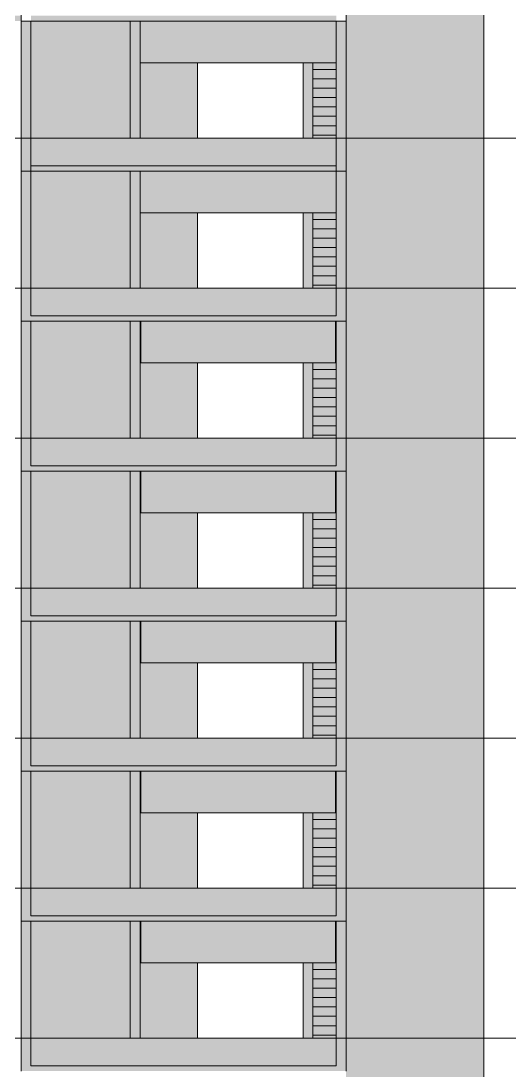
# Model space of a CAD drawing. Header units: centimetres. Extents: x -1897 to 22038, y -1268 to 84208.
# Drawn here: x 4177 to 5116, y 77946 to 79962 of the extents above; entities that cross this region are included whole.
import ezdxf

# ---------------------------------------------------------------- set-up
doc = ezdxf.new("R2010")
doc.units = ezdxf.units.CM
doc.linetypes.add('Centro', pattern=[3.175, 0.635, -0.47625, 1.5875, -0.47625])
for name, color, linetype, lineweight in [('A-FLOR', 7, 'Continuous', 18), ('A-FLOR-LEVL', 7, 'Continuous', 9), ('S-BEAM', 7, 'Continuous', 18), ('S-COLS', 7, 'Continuous', 18), ('S-STRS', 7, 'Continuous', 9)]:
    doc.layers.add(name, color=color, linetype=linetype, lineweight=lineweight)

msp = doc.modelspace()

# ---------------------------------------------------------------- hatches: boundary and pattern name
at = {"layer": 'A-FLOR', "true_color": 0xc0c0c0}
for points in [[(3631.99, 79962), (4177.27, 79962), (4176.77, 79972), (3272.27, 79972), (3272.27, 79962), (3590.32, 79962)], [(4782.27, 79962), (4782.27, 79972), (4196.27, 79972), (4196.27, 79962), (4758.71, 79962)], [(4386.77, 79674), (4782.27, 79674), (4782.27, 79684), (4196.27, 79684), (4196.27, 79674), (4383.14, 79674)], [(4196.27, 79386), (4782.27, 79386), (4782.27, 79396), (4196.27, 79396)], [(4758.71, 79098), (4782.27, 79098), (4782.27, 79108), (4196.27, 79108), (4196.27, 79098), (4515.77, 79098)], [(4781, 78810), (4782.27, 78810), (4782.27, 78820), (4196.27, 78820), (4196.27, 78810), (4758.71, 78810)], [(4196.27, 78522), (4782.27, 78522), (4782.27, 78532), (4196.27, 78532), (4196.27, 78528.59)], [(4515.76, 78234), (4782.27, 78234), (4782.27, 78244), (4196.27, 78244), (4196.27, 78234), (4407.04, 78234)], [(4515.76, 77946), (4782.27, 77946), (4782.27, 77956), (4196.27, 77956), (4196.27, 77946), (4407.04, 77946)]]:
    msp.add_hatch(color=9, dxfattribs=at).paths.add_polyline_path(points, flags=0)
at = {"layer": 'S-BEAM', "true_color": 0xc0c0c0}
for points in [[(4515.77, 79882), (4782.27, 79882), (4782.27, 79962), (4405.77, 79962), (4405.77, 79882), (4434.34, 79882)], [(4196.27, 79674), (4196.27, 79737), (4177.27, 79737), (4177.27, 79674)], [(4465.15, 79684), (4782.27, 79684), (4782.27, 79737), (4196.27, 79737), (4196.27, 79684), (4405.77, 79684)], [(4782.27, 79674), (4801.27, 79674), (4801.27, 79737), (4782.27, 79737), (4782.27, 79684)], [(4515.77, 79594), (4782.27, 79594), (4782.27, 79674), (4405.77, 79674), (4405.77, 79594), (4434.34, 79594)], [(4177.27, 79386), (4196.27, 79386), (4196.27, 79449), (4177.27, 79449), (4177.27, 79396)], [(4782.27, 79386), (4801.27, 79386), (4801.27, 79449), (4782.27, 79449), (4782.27, 79396)], [(4515.77, 79306), (4781, 79306), (4781, 79386), (4407.04, 79386), (4407.04, 79306), (4434.34, 79306)], [(4177.27, 79098), (4196.27, 79098), (4196.27, 79161), (4177.27, 79161), (4177.27, 79108)], [(4782.27, 79098), (4801.27, 79098), (4801.27, 79161), (4782.27, 79161), (4782.27, 79108)], [(4427.59, 79018), (4781, 79018), (4781, 79098), (4407.04, 79098), (4407.04, 79018)], [(4177.27, 78810), (4196.27, 78810), (4196.27, 78873), (4177.27, 78873), (4177.27, 78820)], [(4782.27, 78810), (4801.27, 78810), (4801.27, 78873), (4782.27, 78873), (4782.27, 78820)], [(4427.59, 78730), (4781, 78730), (4781, 78810), (4407.04, 78810), (4407.04, 78730)], [(4196.27, 78522), (4196.27, 78585), (4177.27, 78585), (4177.27, 78522)], [(4801.27, 78522), (4801.27, 78585), (4782.27, 78585), (4782.27, 78522)], [(4427.59, 78442), (4781, 78442), (4781, 78522), (4407.04, 78522), (4407.04, 78442)], [(4177.27, 78234), (4196.27, 78234), (4196.27, 78297), (4177.27, 78297), (4177.27, 78244)], [(4782.27, 78234), (4801.27, 78234), (4801.27, 78297), (4782.27, 78297), (4782.27, 78244)], [(4427.59, 78154), (4781, 78154), (4781, 78234), (4407.04, 78234), (4407.04, 78154)], [(4177.27, 77946), (4196.27, 77946), (4196.27, 78009), (4177.27, 78009), (4177.27, 77956)], [(4267.77, 77956), (4782.27, 77956), (4782.27, 78009), (4196.27, 78009), (4196.27, 77956)], [(4801.27, 77946), (4801.27, 78009), (4782.27, 78009), (4782.27, 77946)]]:
    msp.add_hatch(color=9, dxfattribs=at).paths.add_polyline_path(points, flags=0)
h = msp.add_hatch(color=9, dxfattribs=at)
h.paths.add_polyline_path([(4515.77, 79386), (4515.76, 79386), (4407.04, 79386)], flags=0)
h.paths.add_polyline_path([(4407.04, 79396), (4782.27, 79396), (4782.27, 79449), (4196.27, 79449), (4196.27, 79396), (4386.77, 79396)], flags=0)
h = msp.add_hatch(color=9, dxfattribs=at)
h.paths.add_polyline_path([(4515.77, 79098), (4515.76, 79098), (4407.04, 79098)], flags=0)
h.paths.add_polyline_path([(4407.04, 79108), (4782.27, 79108), (4782.27, 79161), (4196.27, 79161), (4196.27, 79108), (4386.77, 79108)], flags=0)
h = msp.add_hatch(color=9, dxfattribs=at)
h.paths.add_polyline_path([(4515.77, 78810), (4515.76, 78810), (4407.04, 78810)], flags=0)
h.paths.add_polyline_path([(4407.04, 78820), (4782.27, 78820), (4782.27, 78873), (4196.27, 78873), (4196.27, 78820), (4386.77, 78820)], flags=0)
h = msp.add_hatch(color=9, dxfattribs=at)
h.paths.add_polyline_path([(4515.77, 78522), (4515.76, 78522), (4407.04, 78522)], flags=0)
h.paths.add_polyline_path([(4407.04, 78532), (4782.27, 78532), (4782.27, 78585), (4196.27, 78585), (4196.27, 78532), (4386.77, 78532)], flags=0)
h = msp.add_hatch(color=9, dxfattribs=at)
h.paths.add_polyline_path([(4515.77, 78234), (4515.76, 78234), (4407.04, 78234)], flags=0)
h.paths.add_polyline_path([(4407.04, 78244), (4782.27, 78244), (4782.27, 78297), (4196.27, 78297), (4196.27, 78244), (4386.77, 78244)], flags=0)
at = {"layer": 'S-COLS', "true_color": 0xc0c0c0}
for points in [[(4801.27, 79737), (5065.77, 79737), (5065.77, 80025), (4801.27, 80025), (4801.27, 79849.98)], [(4196.27, 79737), (4196.27, 79962), (4177.27, 79961.68), (4177.27, 79737)], [(4405.77, 79737), (4405.77, 79962), (4386.77, 79962), (4386.77, 79737)], [(4801.27, 79737), (4801.27, 79962), (4782.27, 79962), (4782.27, 79737)], [(4405.77, 79737), (4515.77, 79737), (4515.77, 79882), (4405.77, 79882), (4405.77, 79849.98)], [(4737.77, 79737), (4737.77, 79882), (4718.77, 79882), (4718.77, 79737)], [(4737.77, 79869), (4782.27, 79869), (4782.27, 79882), (4737.77, 79882)], [(4946.49, 79449), (5065.77, 79449), (5065.77, 79737), (4801.27, 79737), (4801.27, 79449)], [(4196.25, 79449), (4196.27, 79449), (4196.27, 79674), (4177.27, 79673.68), (4177.27, 79449)], [(4405.77, 79449), (4405.77, 79674), (4386.77, 79674), (4386.77, 79449)], [(4801.27, 79449), (4801.27, 79674), (4782.27, 79674), (4782.27, 79449)], [(4405.77, 79449), (4515.77, 79449), (4515.77, 79594), (4405.77, 79594), (4405.77, 79472.44)], [(4718.77, 79449), (4737.77, 79449), (4737.77, 79594), (4718.77, 79594), (4718.77, 79472.44)], [(4737.77, 79581), (4782.27, 79581), (4782.27, 79594), (4737.77, 79594)], [(4801.27, 79161), (5065.77, 79161), (5065.77, 79449), (4801.27, 79449), (4801.27, 79283.67)], [(4196.27, 79161), (4196.27, 79386), (4177.27, 79385.68), (4177.27, 79161)], [(4386.77, 79161), (4405.77, 79161), (4405.77, 79386), (4386.77, 79386), (4386.77, 79259.25)], [(4405.77, 79161), (4515.77, 79161), (4515.77, 79306), (4407.04, 79306), (4407.04, 79386), (4405.77, 79386), (4405.77, 79277.92)], [(4758.71, 79293), (4782.27, 79293), (4782.27, 79386), (4781, 79386), (4781, 79306), (4737.77, 79306), (4737.77, 79293)], [(4782.27, 79161), (4801.27, 79161), (4801.27, 79386), (4782.27, 79386), (4782.27, 79283.67)], [(4737.77, 79161), (4737.77, 79306), (4718.77, 79306), (4718.77, 79161)], [(4801.27, 78873), (5065.77, 78873), (5065.77, 79161), (4801.27, 79161), (4801.27, 78906.13)], [(4177.27, 78873), (4196.27, 78873), (4196.27, 79098), (4177.27, 79098), (4177.27, 78906.13)], [(4405.77, 78873), (4405.77, 79098), (4386.77, 79098), (4386.77, 78873)], [(4407.04, 78873), (4515.77, 78873), (4515.77, 79018), (4407.04, 79018), (4407.04, 79098), (4405.77, 79098), (4405.77, 78873)], [(4737.77, 79005), (4782.27, 79005), (4782.27, 79098), (4781, 79098), (4781, 79018), (4737.77, 79018)], [(4782.27, 78873), (4801.27, 78873), (4801.27, 79098), (4782.27, 79098), (4782.27, 78906.13)], [(4718.77, 78873), (4737.77, 78873), (4737.77, 79018), (4718.77, 79018), (4718.77, 78906.13)], [(4801.27, 78585), (5065.77, 78585), (5065.77, 78873), (4801.27, 78873), (4801.27, 78717.36)], [(4177.27, 78585), (4196.27, 78585), (4196.27, 78810), (4177.27, 78809.68), (4177.27, 78717.36)], [(4386.77, 78585), (4405.77, 78585), (4405.77, 78810), (4386.77, 78810), (4386.77, 78683.25)], [(4405.77, 78585), (4515.77, 78585), (4515.77, 78730), (4407.04, 78730), (4407.04, 78810), (4405.77, 78810), (4405.77, 78701.92)], [(4758.71, 78717), (4782.27, 78717.36), (4782.27, 78810), (4781, 78810), (4781, 78730), (4737.77, 78730), (4737.77, 78717)], [(4782.27, 78585), (4801.27, 78585), (4801.27, 78810), (4782.27, 78810), (4782.27, 78717.36)], [(4718.77, 78585), (4737.77, 78585), (4737.77, 78730), (4718.77, 78730), (4718.77, 78717.36)], [(4946.49, 78297), (5065.77, 78297), (5065.77, 78585), (4801.27, 78585), (4801.27, 78297)], [(4177.27, 78297), (4196.27, 78297), (4196.27, 78522), (4177.27, 78521.68), (4177.27, 78339.82)], [(4405.77, 78297), (4405.77, 78522), (4386.77, 78522), (4386.77, 78297)], [(4405.77, 78297), (4515.77, 78297), (4515.77, 78442), (4407.04, 78442), (4407.04, 78522), (4405.77, 78522), (4405.77, 78339.82)], [(4782.27, 78429), (4782.27, 78522), (4781, 78522), (4781, 78442), (4737.77, 78442), (4737.77, 78429), (4781, 78429)], [(4782.27, 78297), (4801.27, 78297), (4801.27, 78522), (4782.27, 78522), (4782.27, 78339.82)], [(4718.77, 78297), (4737.77, 78297), (4737.77, 78442), (4718.77, 78442), (4718.77, 78339.82)], [(4801.27, 78009), (5065.77, 78009), (5065.77, 78297), (4801.27, 78297), (4801.27, 78151.05)], [(4177.27, 78009), (4196.27, 78009), (4196.27, 78234), (4177.27, 78233.68), (4177.27, 78151.05)], [(4386.77, 78009), (4405.77, 78009), (4405.77, 78234), (4386.77, 78234), (4386.77, 78107.25)], [(4405.77, 78009), (4515.77, 78009), (4515.77, 78154), (4407.04, 78154), (4407.04, 78234), (4405.77, 78234), (4405.77, 78125.92)], [(4758.71, 78141), (4782.27, 78141), (4782.27, 78234), (4781, 78234), (4781, 78154), (4737.77, 78154), (4737.77, 78141)], [(4782.27, 78009), (4801.27, 78009), (4801.27, 78234), (4782.27, 78234), (4782.27, 78151.05)], [(4718.77, 78009), (4737.77, 78009), (4737.77, 78154), (4718.77, 78154), (4718.77, 78151.05)], [(4801.27, 77721), (5065.77, 77721), (5065.77, 78009), (4801.27, 78009), (4801.27, 77773.51)]]:
    msp.add_hatch(color=9, dxfattribs=at).paths.add_polyline_path(points, flags=0)
h = msp.add_hatch(color=9, dxfattribs=at)
h.paths.add_polyline_path([(4383.14, 79737), (4386.77, 79737), (4386.77, 79962), (4196.27, 79962), (4196.27, 79737), (4267.77, 79737)], flags=0)
h.paths.add_polyline_path([(4176.77, 79737), (4177.27, 79737.37), (4176.77, 79738.76)], flags=0)
h = msp.add_hatch(color=9, dxfattribs=at)
h.paths.add_polyline_path([(4196.27, 79449), (4386.77, 79449), (4386.77, 79674), (4196.27, 79674), (4196.27, 79661.21)], flags=0)
h.paths.add_polyline_path([(4176.77, 79449), (4177.27, 79449.37), (4176.77, 79450.76)], flags=0)
h = msp.add_hatch(color=9, dxfattribs=at)
h.paths.add_polyline_path([(4176.77, 79161), (4177.27, 79161.37), (4176.77, 79283.67)], flags=0)
h.paths.add_polyline_path([(4383.14, 79161), (4386.77, 79161), (4386.77, 79386), (4196.27, 79386), (4196.27, 79161), (4267.77, 79161)], flags=0)
h.paths.add_polyline_path([(4176.77, 79396), (4177.27, 79396), (4176.77, 79435)], flags=0)
h = msp.add_hatch(color=9, dxfattribs=at)
h.paths.add_polyline_path([(4196.27, 78873), (4386.77, 78873), (4386.77, 79098), (4196.27, 79098), (4196.27, 78906.13)], flags=0)
h.paths.add_polyline_path([(4176.77, 79108), (4177.27, 79108), (4176.77, 79147)], flags=0)
h = msp.add_hatch(color=9, dxfattribs=at)
h.paths.add_polyline_path([(4196.27, 78585), (4386.77, 78585), (4386.77, 78810), (4196.27, 78810), (4196.27, 78717.36)], flags=0)
h.paths.add_polyline_path([(4176.77, 78820), (4177.27, 78820), (4176.77, 78859)], flags=0)
h = msp.add_hatch(color=9, dxfattribs=at)
h.paths.add_polyline_path([(4176.77, 78297), (4177.27, 78297.37), (4176.77, 78339.82)], flags=0)
h.paths.add_polyline_path([(4383.14, 78297), (4386.77, 78297), (4386.77, 78522), (4196.27, 78522), (4196.27, 78297), (4267.77, 78297)], flags=0)
h = msp.add_hatch(color=9, dxfattribs=at)
h.paths.add_polyline_path([(4383.14, 78009), (4386.77, 78009), (4386.77, 78234), (4196.27, 78234), (4196.27, 78009), (4267.77, 78009)], flags=0)
h.paths.add_polyline_path([(4176.77, 78009), (4177.27, 78009.37), (4176.77, 78151.05)], flags=0)
at = {"layer": 'S-STRS', "true_color": 0xc0c0c0}
for points in [[(4737.77, 79851), (4782.27, 79851), (4782.27, 79869), (4737.77, 79869), (4737.77, 79857)], [(4782.27, 79833), (4782.27, 79851), (4737.77, 79851), (4737.77, 79833), (4758.71, 79833)], [(4758.71, 79815), (4782.27, 79815), (4782.27, 79833), (4737.77, 79833), (4737.77, 79815)], [(4758.71, 79797), (4782.27, 79797), (4782.27, 79815), (4737.77, 79815), (4737.77, 79797)], [(4758.71, 79779), (4782.27, 79779), (4782.27, 79797), (4737.77, 79797), (4737.77, 79779)], [(4758.71, 79761), (4782.27, 79761), (4782.27, 79779), (4737.77, 79779), (4737.77, 79761)], [(4758.71, 79743), (4782.27, 79743), (4782.27, 79761), (4737.77, 79761), (4737.77, 79743)], [(4737.77, 79737), (4782.27, 79737), (4782.27, 79743), (4737.77, 79743)], [(4782.27, 79563), (4782.27, 79581), (4737.77, 79581), (4737.77, 79563), (4758.71, 79563)], [(4758.71, 79545), (4782.27, 79545), (4782.27, 79563), (4737.77, 79563), (4737.77, 79545)], [(4758.71, 79527), (4782.27, 79527), (4782.27, 79545), (4737.77, 79545), (4737.77, 79527)], [(4758.71, 79509), (4782.27, 79509), (4782.27, 79527), (4737.77, 79527), (4737.77, 79509)], [(4758.71, 79491), (4782.27, 79491), (4782.27, 79509), (4737.77, 79509), (4737.77, 79491)], [(4737.77, 79473), (4782.27, 79473), (4782.27, 79491), (4737.77, 79491)], [(4781, 79455), (4782.27, 79455), (4782.27, 79473), (4737.77, 79472.44), (4737.77, 79455), (4758.71, 79455)], [(4758.71, 79449), (4782.27, 79449), (4782.27, 79455), (4737.77, 79455), (4737.77, 79449)], [(4737.77, 79275), (4782.27, 79275), (4782.27, 79293), (4737.77, 79293), (4737.77, 79281)], [(4782.27, 79257), (4782.27, 79275), (4737.77, 79275), (4737.77, 79257), (4781, 79257)], [(4782.27, 79239), (4782.27, 79257), (4737.77, 79257), (4737.77, 79239), (4781, 79239)], [(4782.27, 79221), (4782.27, 79239), (4737.77, 79239), (4737.77, 79221), (4781, 79221)], [(4782.27, 79203), (4782.27, 79221), (4737.77, 79221), (4737.77, 79203), (4781, 79203)], [(4782.27, 79185), (4782.27, 79203), (4737.77, 79203), (4737.77, 79185), (4781, 79185)], [(4782.27, 79167), (4782.27, 79185), (4737.77, 79185), (4737.77, 79167), (4781, 79167)], [(4758.71, 79161), (4782.27, 79161), (4782.27, 79167), (4737.77, 79167), (4737.77, 79161)], [(4758.71, 78987), (4782.27, 78987), (4782.27, 79005), (4737.77, 79005), (4737.77, 78987)], [(4782.27, 78969), (4782.27, 78987), (4737.77, 78987), (4737.77, 78969), (4781, 78969)], [(4782.27, 78951), (4782.27, 78969), (4737.77, 78969), (4737.77, 78951), (4781, 78951)], [(4782.27, 78933), (4782.27, 78951), (4737.77, 78951), (4737.77, 78933), (4781, 78933)], [(4782.27, 78915), (4782.27, 78933), (4737.77, 78933), (4737.77, 78915), (4781, 78915)], [(4758.71, 78897), (4782.27, 78897), (4782.27, 78915), (4737.77, 78915), (4737.77, 78897)], [(4758.71, 78879), (4782.27, 78879), (4782.27, 78897), (4737.77, 78897), (4737.77, 78879)], [(4758.71, 78873), (4782.27, 78873), (4782.27, 78879), (4737.77, 78879), (4737.77, 78873)], [(4782.27, 78699), (4782.27, 78717), (4737.77, 78717), (4737.77, 78699), (4758.71, 78699)], [(4758.71, 78681), (4782.27, 78681), (4782.27, 78699), (4737.77, 78699), (4737.77, 78681)], [(4758.71, 78663), (4782.27, 78663), (4782.27, 78681), (4737.77, 78681), (4737.77, 78663)], [(4758.71, 78645), (4782.27, 78645), (4782.27, 78663), (4737.77, 78663), (4737.77, 78645)], [(4758.71, 78627), (4782.27, 78627), (4782.27, 78645), (4737.77, 78645), (4737.77, 78627)], [(4758.71, 78609), (4782.27, 78609), (4782.27, 78627), (4737.77, 78627), (4737.77, 78609)], [(4758.71, 78591), (4782.27, 78591), (4782.27, 78609), (4737.77, 78609), (4737.77, 78591)], [(4758.71, 78585), (4782.27, 78585), (4782.27, 78591), (4737.77, 78591), (4737.77, 78585)], [(4758.71, 78411), (4782.27, 78411), (4782.27, 78429), (4737.77, 78429), (4737.77, 78411)], [(4782.27, 78393), (4782.27, 78411), (4737.77, 78411), (4737.77, 78393), (4781, 78393)], [(4782.27, 78375), (4782.27, 78393), (4737.77, 78393), (4737.77, 78375), (4781, 78375)], [(4782.27, 78357), (4782.27, 78375), (4737.77, 78375), (4737.77, 78357), (4781, 78357)], [(4781, 78339), (4782.27, 78339), (4782.27, 78357), (4737.77, 78357), (4737.77, 78339), (4758.71, 78339)], [(4782.27, 78321), (4782.27, 78339), (4737.77, 78339), (4737.77, 78321), (4781, 78321)], [(4782.27, 78303), (4782.27, 78321), (4737.77, 78321), (4737.77, 78303), (4781, 78303)], [(4758.71, 78297), (4782.27, 78297), (4782.27, 78303), (4737.77, 78303), (4737.77, 78297)], [(4782.27, 78123), (4782.27, 78141), (4737.77, 78141), (4737.77, 78123), (4758.71, 78123)], [(4758.71, 78105), (4782.27, 78105), (4782.27, 78123), (4737.77, 78123), (4737.77, 78105)], [(4758.71, 78087), (4782.27, 78087), (4782.27, 78105), (4737.77, 78105), (4737.77, 78087)], [(4758.71, 78069), (4782.27, 78069), (4782.27, 78087), (4737.77, 78087), (4737.77, 78069)], [(4758.71, 78051), (4782.27, 78051), (4782.27, 78069), (4737.77, 78069), (4737.77, 78051)], [(4758.71, 78033), (4782.27, 78033), (4782.27, 78051), (4737.77, 78051), (4737.77, 78033)], [(4758.71, 78015), (4782.27, 78015), (4782.27, 78033), (4737.77, 78033), (4737.77, 78015)], [(4758.71, 78009), (4782.27, 78009), (4782.27, 78015), (4737.77, 78015), (4737.77, 78009)]]:
    msp.add_hatch(color=9, dxfattribs=at).paths.add_polyline_path(points, flags=0)

# ---------------------------------------------------------------- linework, layer by layer
at = {"layer": 'A-FLOR', "lineweight": 9}
for p, q in [((4782.27, 79962), (4196.27, 79962)), ((4196.27, 79684), (4782.27, 79684)), ((4196.27, 79684), (4196.27, 79674)), ((4782.27, 79674), (4196.27, 79674)), ((4782.27, 79684), (4782.27, 79674)), ((4196.27, 79396), (4782.27, 79396)), ((4782.27, 79386), (4196.27, 79386)), ((4196.27, 79108), (4782.27, 79108)), ((4782.27, 79098), (4196.27, 79098)), ((4196.27, 78820), (4782.27, 78820)), ((4782.27, 78810), (4196.27, 78810)), ((4196.27, 78532), (4782.27, 78532)), ((4782.27, 78522), (4196.27, 78522)), ((4196.27, 78244), (4782.27, 78244)), ((4782.27, 78234), (4196.27, 78234)), ((4196.27, 77956), (4782.27, 77956))]:
    msp.add_line(p, q, dxfattribs=at)
at = {"layer": 'A-FLOR-LEVL', "linetype": 'Centro'}
for p, q in [((2868.02, 79737), (6666.61, 79737)), ((2868.02, 79449), (6666.61, 79449)), ((2868.02, 79161), (6666.61, 79161)), ((2868.02, 78873), (6666.61, 78873)), ((2868.02, 78585), (6666.61, 78585)), ((2868.02, 78297), (6666.61, 78297)), ((2868.02, 78009), (6666.61, 78009))]:
    msp.add_line(p, q, dxfattribs=at)
at = {"layer": 'S-BEAM', "lineweight": 9}
for p, q in [((4177.27, 80025), (4177.27, 79962)), ((4801.27, 79962), (4801.27, 80025)), ((4177.27, 79962), (4196.27, 79962)), ((4782.27, 79962), (4801.27, 79962)), ((4405.77, 79882), (4782.27, 79882)), ((4196.27, 79737), (4177.27, 79737)), ((4177.27, 79737), (4177.27, 79674)), ((4196.27, 79684), (4196.27, 79737)), ((4196.27, 79737), (4782.27, 79737)), ((4801.27, 79737), (4782.27, 79737)), ((4782.27, 79737), (4782.27, 79684)), ((4801.27, 79674), (4801.27, 79737)), ((4177.27, 79674), (4196.27, 79674)), ((4196.27, 79674), (4196.27, 79684)), ((4782.27, 79684), (4782.27, 79674)), ((4782.27, 79674), (4801.27, 79674)), ((4405.77, 79594), (4782.27, 79594)), ((4196.27, 79449), (4177.27, 79449)), ((4177.27, 79449), (4177.27, 79386)), ((4196.27, 79396), (4196.27, 79449)), ((4196.27, 79449), (4782.27, 79449)), ((4801.27, 79449), (4782.27, 79449)), ((4782.27, 79449), (4782.27, 79396)), ((4801.27, 79386), (4801.27, 79449)), ((4177.27, 79386), (4196.27, 79386)), ((4407.04, 79306), (4407.04, 79386)), ((4781, 79386), (4781, 79306)), ((4782.27, 79386), (4801.27, 79386)), ((4407.04, 79306), (4781, 79306)), ((4196.27, 79161), (4177.27, 79161)), ((4177.27, 79161), (4177.27, 79098)), ((4196.27, 79108), (4196.27, 79161)), ((4196.27, 79161), (4782.27, 79161)), ((4801.27, 79161), (4782.27, 79161)), ((4782.27, 79161), (4782.27, 79108)), ((4801.27, 79098), (4801.27, 79161)), ((4177.27, 79098), (4196.27, 79098)), ((4407.04, 79018), (4407.04, 79098)), ((4781, 79098), (4781, 79018)), ((4782.27, 79098), (4801.27, 79098)), ((4407.04, 79018), (4781, 79018)), ((4196.27, 78873), (4177.27, 78873)), ((4177.27, 78873), (4177.27, 78810)), ((4196.27, 78820), (4196.27, 78873)), ((4196.27, 78873), (4782.27, 78873)), ((4801.27, 78873), (4782.27, 78873)), ((4782.27, 78873), (4782.27, 78820)), ((4801.27, 78810), (4801.27, 78873)), ((4177.27, 78810), (4196.27, 78810)), ((4407.04, 78730), (4407.04, 78810)), ((4781, 78810), (4781, 78730)), ((4782.27, 78810), (4801.27, 78810)), ((4407.04, 78730), (4781, 78730)), ((4196.27, 78585), (4177.27, 78585)), ((4177.27, 78585), (4177.27, 78522)), ((4196.27, 78532), (4196.27, 78585)), ((4196.27, 78585), (4782.27, 78585)), ((4801.27, 78585), (4782.27, 78585)), ((4782.27, 78585), (4782.27, 78532)), ((4801.27, 78522), (4801.27, 78585)), ((4177.27, 78522), (4196.27, 78522)), ((4407.04, 78442), (4407.04, 78522)), ((4781, 78522), (4781, 78442)), ((4782.27, 78522), (4801.27, 78522)), ((4407.04, 78442), (4781, 78442)), ((4196.27, 78297), (4177.27, 78297)), ((4177.27, 78297), (4177.27, 78234)), ((4196.27, 78244), (4196.27, 78297)), ((4196.27, 78297), (4782.27, 78297)), ((4801.27, 78297), (4782.27, 78297)), ((4782.27, 78297), (4782.27, 78244)), ((4801.27, 78234), (4801.27, 78297)), ((4177.27, 78234), (4196.27, 78234)), ((4407.04, 78154), (4407.04, 78234)), ((4781, 78234), (4781, 78154)), ((4782.27, 78234), (4801.27, 78234)), ((4407.04, 78154), (4781, 78154)), ((4196.27, 78009), (4177.27, 78009)), ((4177.27, 78009), (4177.27, 77946)), ((4196.27, 77956), (4196.27, 78009)), ((4196.27, 78009), (4782.27, 78009)), ((4801.27, 78009), (4782.27, 78009)), ((4782.27, 78009), (4782.27, 77956)), ((4801.27, 77946), (4801.27, 78009))]:
    msp.add_line(p, q, dxfattribs=at)
at = {"layer": 'S-COLS', "lineweight": 9}
for p, q in [((5065.77, 80025), (5065.77, 79737)), ((4177.27, 79962), (4177.27, 79737)), ((4196.27, 79962), (4196.27, 79737)), ((4386.77, 79962), (4386.77, 79737)), ((4405.77, 79962), (4405.77, 79737)), ((4782.27, 79962), (4782.27, 79737)), ((4801.27, 79737), (4801.27, 79962)), ((4515.77, 79882), (4515.77, 79737)), ((4718.77, 79882), (4718.77, 79737)), ((4737.77, 79882), (4737.77, 79797)), ((5065.77, 79737), (4801.27, 79737)), ((5065.77, 79737), (4801.27, 79737)), ((5065.77, 79737), (5065.77, 79449)), ((4177.27, 79674), (4177.27, 79449)), ((4196.27, 79674), (4196.27, 79449)), ((4386.77, 79674), (4386.77, 79449)), ((4405.77, 79674), (4405.77, 79449)), ((4782.27, 79674), (4782.27, 79449)), ((4801.27, 79449), (4801.27, 79674)), ((4515.77, 79594), (4515.77, 79449)), ((4718.77, 79594), (4718.77, 79449)), ((4737.77, 79594), (4737.77, 79509)), ((5065.77, 79449), (4801.27, 79449)), ((5065.77, 79449), (4801.27, 79449)), ((5065.77, 79449), (5065.77, 79161)), ((4177.27, 79386), (4177.27, 79161)), ((4196.27, 79386), (4196.27, 79161)), ((4386.77, 79386), (4386.77, 79161)), ((4405.77, 79386), (4405.77, 79161)), ((4782.27, 79386), (4782.27, 79161)), ((4801.27, 79161), (4801.27, 79386)), ((4515.77, 79306), (4515.77, 79161)), ((4718.77, 79306), (4718.77, 79161)), ((4737.77, 79306), (4737.77, 79221)), ((5065.77, 79161), (4801.27, 79161)), ((5065.77, 79161), (4801.27, 79161)), ((5065.77, 79161), (5065.77, 78873)), ((4177.27, 79098), (4177.27, 78873)), ((4196.27, 79098), (4196.27, 78873)), ((4386.77, 79098), (4386.77, 78873)), ((4405.77, 79098), (4405.77, 78873)), ((4782.27, 79098), (4782.27, 78873)), ((4801.27, 78873), (4801.27, 79098)), ((4515.77, 79018), (4515.77, 78873)), ((4718.77, 79018), (4718.77, 78873)), ((4737.77, 79018), (4737.77, 78933)), ((5065.77, 78873), (4801.27, 78873)), ((5065.77, 78873), (4801.27, 78873)), ((5065.77, 78873), (5065.77, 78585)), ((4177.27, 78810), (4177.27, 78585)), ((4196.27, 78810), (4196.27, 78585)), ((4386.77, 78810), (4386.77, 78585)), ((4405.77, 78810), (4405.77, 78585)), ((4782.27, 78810), (4782.27, 78585)), ((4801.27, 78585), (4801.27, 78810)), ((4515.77, 78730), (4515.77, 78585)), ((4718.77, 78730), (4718.77, 78585)), ((4737.77, 78730), (4737.77, 78645)), ((5065.77, 78585), (4801.27, 78585)), ((5065.77, 78585), (4801.27, 78585)), ((5065.77, 78585), (5065.77, 78297)), ((4177.27, 78522), (4177.27, 78297)), ((4196.27, 78522), (4196.27, 78297)), ((4386.77, 78522), (4386.77, 78297)), ((4405.77, 78522), (4405.77, 78297)), ((4782.27, 78522), (4782.27, 78297)), ((4801.27, 78297), (4801.27, 78522)), ((4515.77, 78442), (4515.77, 78297)), ((4718.77, 78442), (4718.77, 78297)), ((4737.77, 78442), (4737.77, 78357)), ((5065.77, 78297), (4801.27, 78297)), ((5065.77, 78297), (4801.27, 78297)), ((5065.77, 78297), (5065.77, 78009)), ((4177.27, 78234), (4177.27, 78009)), ((4196.27, 78234), (4196.27, 78009)), ((4386.77, 78234), (4386.77, 78009)), ((4405.77, 78234), (4405.77, 78009)), ((4782.27, 78234), (4782.27, 78009)), ((4801.27, 78009), (4801.27, 78234)), ((4515.77, 78154), (4515.77, 78009)), ((4718.77, 78154), (4718.77, 78009)), ((4737.77, 78154), (4737.77, 78069)), ((5065.77, 78009), (4801.27, 78009)), ((5065.77, 78009), (4801.27, 78009)), ((5065.77, 78009), (5065.77, 77721))]:
    msp.add_line(p, q, dxfattribs=at)
at = {"layer": 'S-STRS'}
for p, q in [((4737.77, 79869), (4782.27, 79869)), ((4737.77, 79851), (4782.27, 79851)), ((4737.77, 79833), (4782.27, 79833)), ((4737.77, 79815), (4782.27, 79815)), ((4737.77, 79797), (4782.27, 79797)), ((4737.77, 79779), (4737.77, 79797)), ((4737.77, 79779), (4782.27, 79779)), ((4737.77, 79761), (4737.77, 79779)), ((4737.77, 79761), (4782.27, 79761)), ((4737.77, 79743), (4737.77, 79761)), ((4737.77, 79743), (4782.27, 79743)), ((4737.77, 79737), (4737.77, 79743)), ((4737.77, 79581), (4782.27, 79581)), ((4737.77, 79563), (4782.27, 79563)), ((4737.77, 79545), (4782.27, 79545)), ((4737.77, 79527), (4782.27, 79527)), ((4737.77, 79509), (4782.27, 79509)), ((4737.77, 79491), (4737.77, 79509)), ((4737.77, 79491), (4782.27, 79491)), ((4737.77, 79473), (4737.77, 79491)), ((4737.77, 79473), (4782.27, 79473)), ((4737.77, 79455), (4737.77, 79473)), ((4737.77, 79455), (4782.27, 79455)), ((4737.77, 79449), (4737.77, 79455)), ((4737.77, 79293), (4782.27, 79293)), ((4737.77, 79275), (4782.27, 79275)), ((4737.77, 79257), (4782.27, 79257)), ((4737.77, 79239), (4782.27, 79239)), ((4737.77, 79221), (4782.27, 79221)), ((4737.77, 79203), (4737.77, 79221)), ((4737.77, 79203), (4782.27, 79203)), ((4737.77, 79185), (4737.77, 79203)), ((4737.77, 79185), (4782.27, 79185)), ((4737.77, 79167), (4737.77, 79185)), ((4737.77, 79167), (4782.27, 79167)), ((4737.77, 79161), (4737.77, 79167)), ((4737.77, 79005), (4782.27, 79005)), ((4737.77, 78987), (4782.27, 78987)), ((4737.77, 78969), (4782.27, 78969)), ((4737.77, 78951), (4782.27, 78951)), ((4737.77, 78933), (4782.27, 78933)), ((4737.77, 78915), (4737.77, 78933)), ((4737.77, 78915), (4782.27, 78915)), ((4737.77, 78897), (4737.77, 78915)), ((4737.77, 78897), (4782.27, 78897)), ((4737.77, 78879), (4737.77, 78897)), ((4737.77, 78879), (4782.27, 78879)), ((4737.77, 78873), (4737.77, 78879)), ((4737.77, 78717), (4782.27, 78717)), ((4737.77, 78699), (4782.27, 78699)), ((4737.77, 78681), (4782.27, 78681)), ((4737.77, 78663), (4782.27, 78663)), ((4737.77, 78645), (4782.27, 78645)), ((4737.77, 78627), (4737.77, 78645)), ((4737.77, 78627), (4782.27, 78627)), ((4737.77, 78609), (4737.77, 78627)), ((4737.77, 78609), (4782.27, 78609)), ((4737.77, 78591), (4737.77, 78609)), ((4737.77, 78591), (4782.27, 78591)), ((4737.77, 78585), (4737.77, 78591)), ((4737.77, 78429), (4782.27, 78429)), ((4737.77, 78411), (4782.27, 78411)), ((4737.77, 78393), (4782.27, 78393)), ((4737.77, 78375), (4782.27, 78375)), ((4737.77, 78357), (4782.27, 78357)), ((4737.77, 78339), (4737.77, 78357)), ((4737.77, 78339), (4782.27, 78339)), ((4737.77, 78321), (4737.77, 78339)), ((4737.77, 78321), (4782.27, 78321)), ((4737.77, 78303), (4737.77, 78321)), ((4737.77, 78303), (4782.27, 78303)), ((4737.77, 78297), (4737.77, 78303)), ((4737.77, 78141), (4782.27, 78141)), ((4737.77, 78123), (4782.27, 78123)), ((4737.77, 78105), (4782.27, 78105)), ((4737.77, 78087), (4782.27, 78087)), ((4737.77, 78069), (4782.27, 78069)), ((4737.77, 78051), (4737.77, 78069)), ((4737.77, 78051), (4782.27, 78051)), ((4737.77, 78033), (4737.77, 78051)), ((4737.77, 78033), (4782.27, 78033)), ((4737.77, 78015), (4737.77, 78033)), ((4737.77, 78015), (4782.27, 78015)), ((4737.77, 78009), (4737.77, 78015))]:
    msp.add_line(p, q, dxfattribs=at)

doc.saveas('drawing.dxf')
